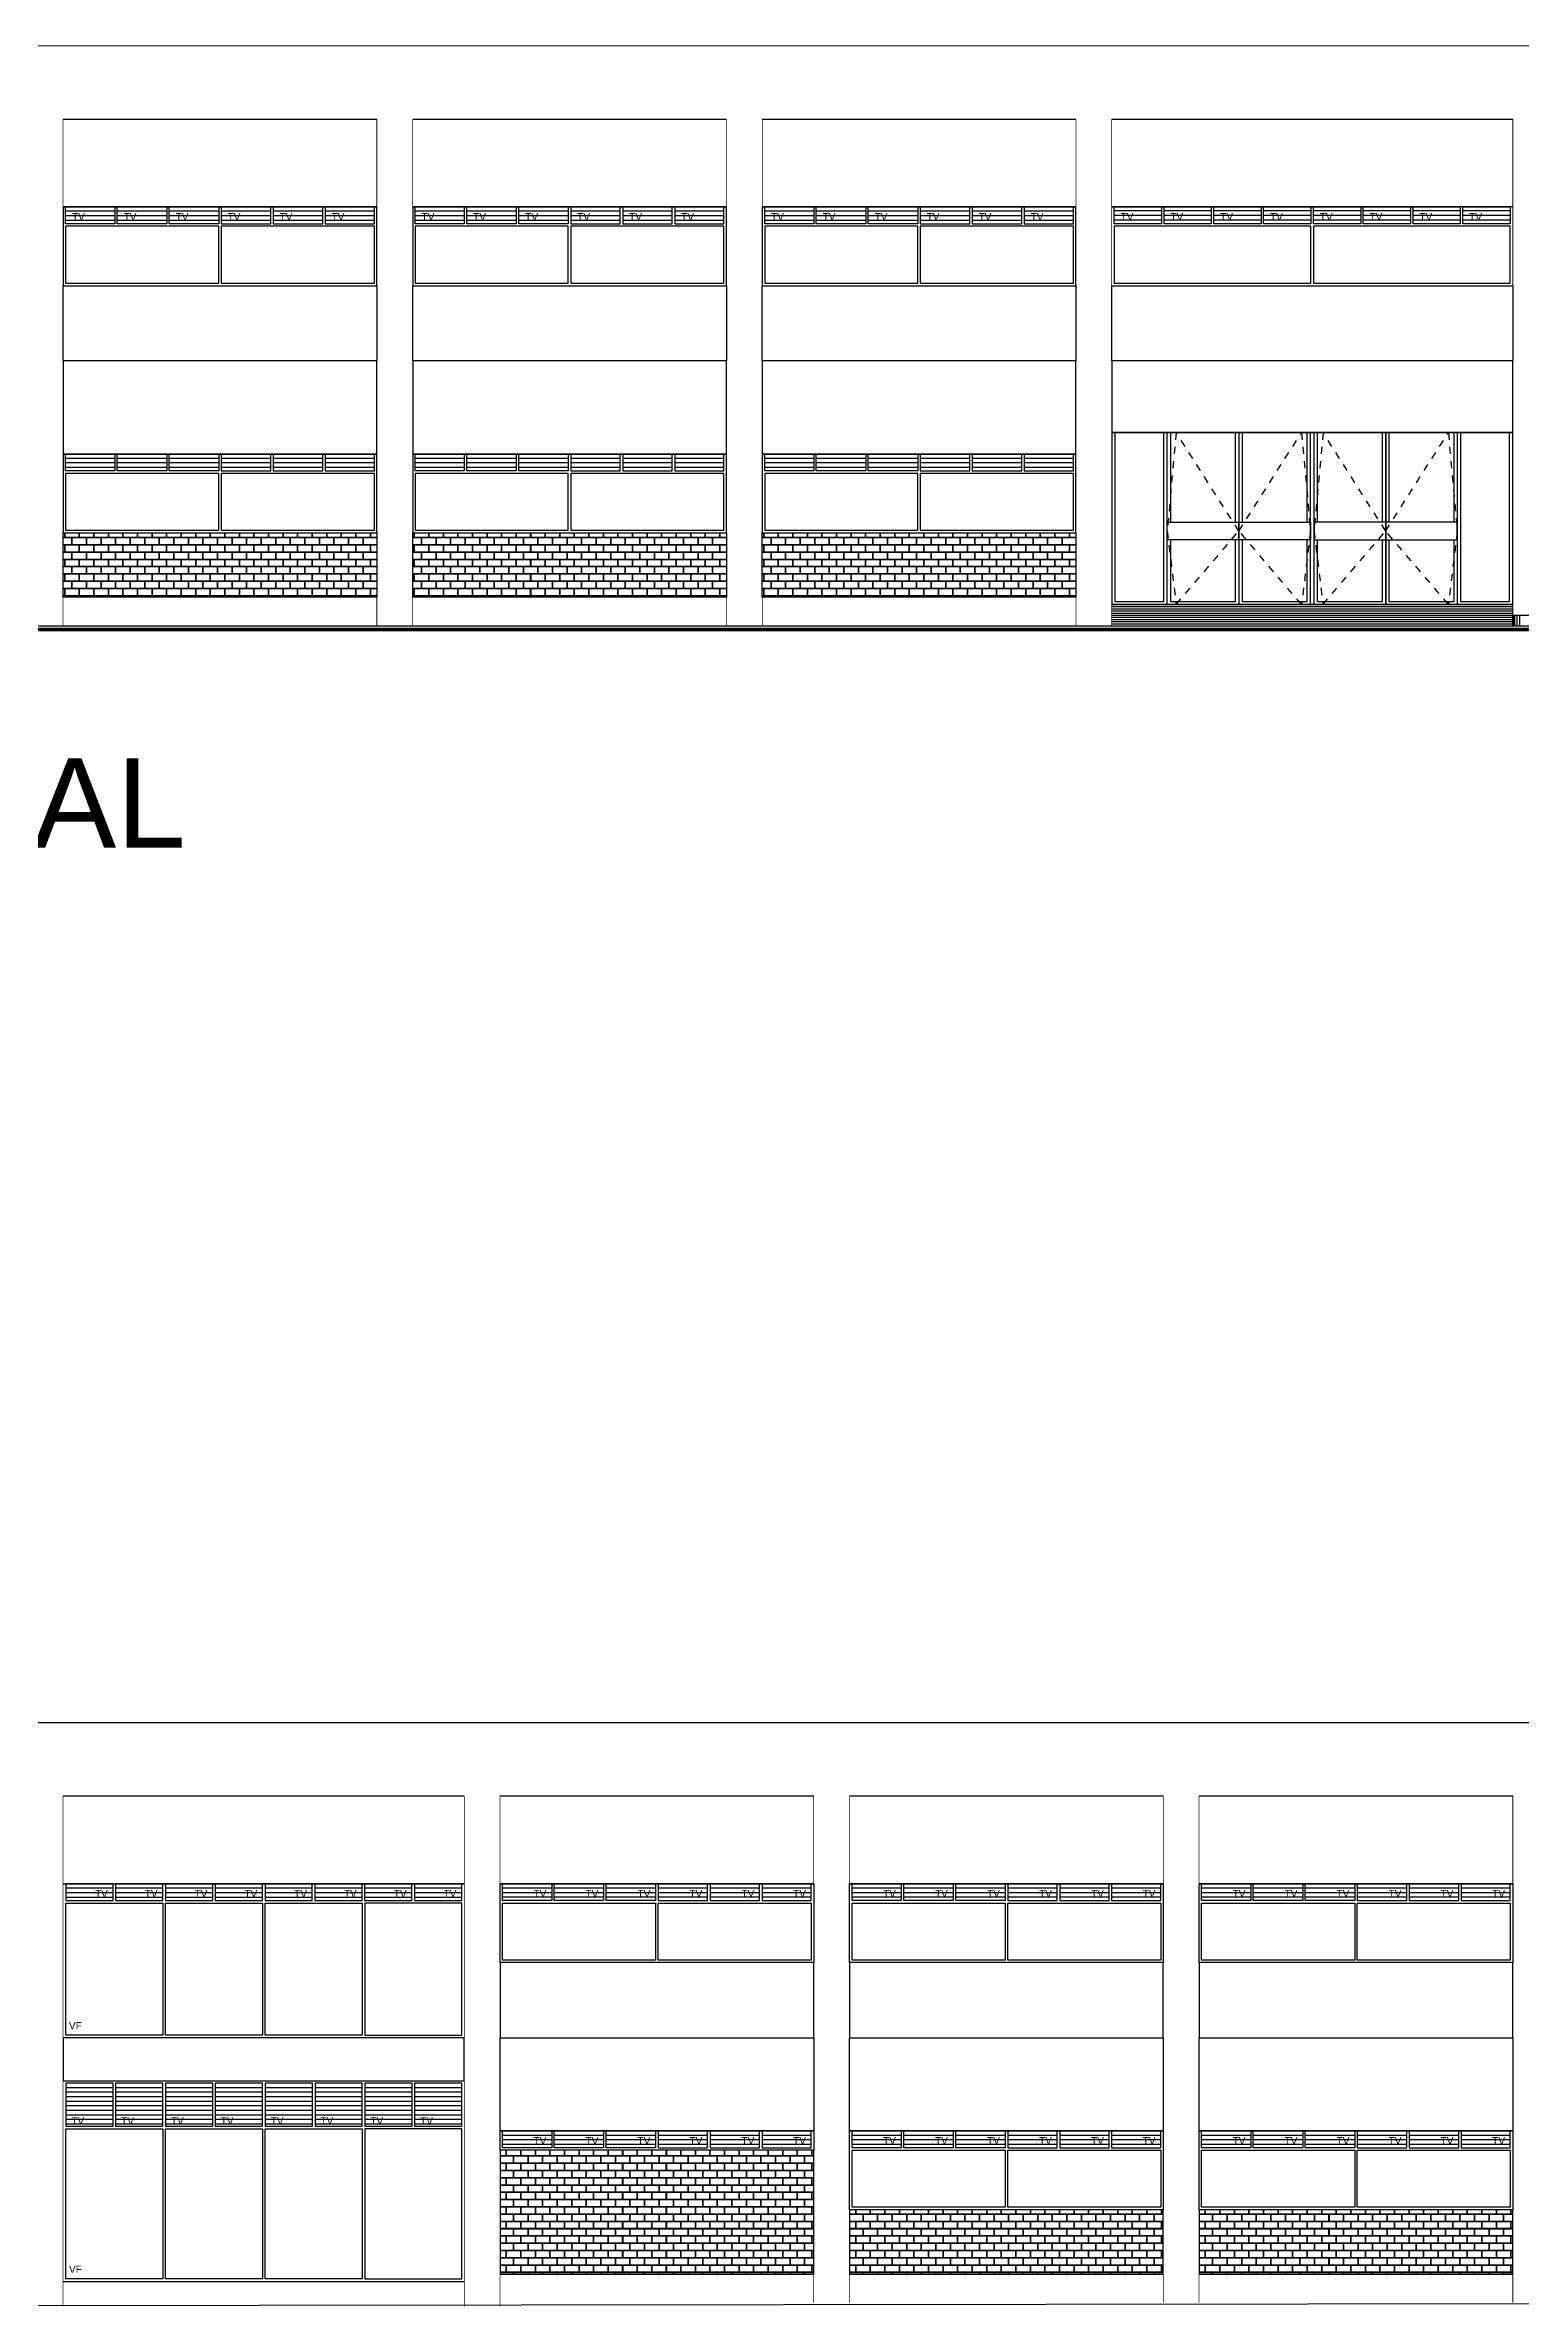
# Model space of a CAD drawing. Header units: millimetres. Extents: x 116 to 181, y 20 to 228.
# Drawn here: x 140.04 to 160.66, y 40.53 to 72.1 of the extents above; entities that cross this region are included whole.
import ezdxf

# ---------------------------------------------------------------- set-up
doc = ezdxf.new("R2010")
doc.units = ezdxf.units.MM
doc.header["$LTSCALE"] = 0.015
doc.header["$MEASUREMENT"] = 0
doc.linetypes.add('DASHED2', pattern=[9.525, 6.35, -3.175])
for name, color, linetype in [('CANCELERIA', 7, 'Continuous'), ('MURO_COMUN', 7, 'Continuous'), ('MURO_TABIQUE_EXT', 7, 'Continuous'), ('PISOS', 7, 'Continuous'), ('TEXTO', 7, 'Continuous')]:
    doc.layers.add(name, color=color, linetype=linetype)
doc.styles.get("Standard").update_dxf_attribs({"font": 'arial.ttf'})
doc.styles.add('style1', font='swiss.ttf')

msp = doc.modelspace()

# ---------------------------------------------------------------- hatches: boundary and pattern name
at = {"layer": 'CANCELERIA', "linetype": 'Continuous'}
h = msp.add_hatch(dxfattribs=at)
h.set_pattern_fill('ANSI31', color=5, scale=0.02, angle=135, style=0)
h.set_pattern_definition([(180, (14.64, 0), (-7e-18, -0.0635), [])])
h.paths.add_polyline_path([(141.0135, 69.8434), (140.3277, 69.8434), (140.3277, 69.6084), (141.0135, 69.6084)])
h.paths.add_polyline_path([(141.7393, 69.8434), (141.0485, 69.8434), (141.0485, 69.6084), (141.7393, 69.6084)])
h.paths.add_polyline_path([(142.4652, 69.8434), (141.7743, 69.8434), (141.7743, 69.6084), (142.4652, 69.6084)])
h.paths.add_polyline_path([(143.191, 69.8434), (142.5002, 69.8434), (142.5002, 69.6084), (143.191, 69.6084)])
h.paths.add_polyline_path([(143.9168, 69.8434), (143.226, 69.8434), (143.226, 69.6084), (143.9168, 69.6084)])
h.paths.add_polyline_path([(144.6377, 69.8434), (143.9518, 69.8434), (143.9518, 69.6084), (144.6377, 69.6084)])
h = msp.add_hatch(dxfattribs=at)
h.set_pattern_fill('ANSI31', color=5, scale=0.02, angle=135, style=0)
h.set_pattern_definition([(180, (19.52, 0), (-7e-18, -0.0635), [])])
h.paths.add_polyline_path([(145.8935, 69.8434), (145.2077, 69.8434), (145.2077, 69.6084), (145.8935, 69.6084)])
h.paths.add_polyline_path([(146.6193, 69.8434), (145.9285, 69.8434), (145.9285, 69.6084), (146.6193, 69.6084)])
h.paths.add_polyline_path([(147.3452, 69.8434), (146.6543, 69.8434), (146.6543, 69.6084), (147.3452, 69.6084)])
h.paths.add_polyline_path([(148.071, 69.8434), (147.3802, 69.8434), (147.3802, 69.6084), (148.071, 69.6084)])
h.paths.add_polyline_path([(148.7968, 69.8434), (148.106, 69.8434), (148.106, 69.6084), (148.7968, 69.6084)])
h.paths.add_polyline_path([(149.5177, 69.8434), (148.8318, 69.8434), (148.8318, 69.6084), (149.5177, 69.6084)])
h = msp.add_hatch(dxfattribs=at)
h.set_pattern_fill('ANSI31', color=5, scale=0.02, angle=135, style=0)
h.set_pattern_definition([(180, (24.4, 0), (-7e-18, -0.0635), [])])
h.paths.add_polyline_path([(150.7735, 69.8434), (150.0877, 69.8434), (150.0877, 69.6084), (150.7735, 69.6084)])
h.paths.add_polyline_path([(151.4993, 69.8434), (150.8085, 69.8434), (150.8085, 69.6084), (151.4993, 69.6084)])
h.paths.add_polyline_path([(152.2252, 69.8434), (151.5343, 69.8434), (151.5343, 69.6084), (152.2252, 69.6084)])
h.paths.add_polyline_path([(152.951, 69.8434), (152.2602, 69.8434), (152.2602, 69.6084), (152.951, 69.6084)])
h.paths.add_polyline_path([(153.6768, 69.8434), (152.986, 69.8434), (152.986, 69.6084), (153.6768, 69.6084)])
h.paths.add_polyline_path([(154.3977, 69.8434), (153.7118, 69.8434), (153.7118, 69.6084), (154.3977, 69.6084)])
h = msp.add_hatch(dxfattribs=at)
h.set_pattern_fill('ANSI31', color=5, scale=0.02, angle=135, style=0)
h.set_pattern_definition([(180, (14.64, -3.45), (-7e-18, -0.0635), [])])
h.paths.add_polyline_path([(141.0135, 66.3934), (140.3277, 66.3934), (140.3277, 66.1584), (141.0135, 66.1584)])
h.paths.add_polyline_path([(141.7393, 66.3934), (141.0485, 66.3934), (141.0485, 66.1584), (141.7393, 66.1584)])
h.paths.add_polyline_path([(142.4652, 66.3934), (141.7743, 66.3934), (141.7743, 66.1584), (142.4652, 66.1584)])
h.paths.add_polyline_path([(143.191, 66.3934), (142.5002, 66.3934), (142.5002, 66.1584), (143.191, 66.1584)])
h.paths.add_polyline_path([(143.9168, 66.3934), (143.226, 66.3934), (143.226, 66.1584), (143.9168, 66.1584)])
h.paths.add_polyline_path([(144.6377, 66.3934), (143.9518, 66.3934), (143.9518, 66.1584), (144.6377, 66.1584)])
h = msp.add_hatch(dxfattribs=at)
h.set_pattern_fill('ANSI31', color=5, scale=0.02, angle=135, style=0)
h.set_pattern_definition([(180, (19.52, -3.45), (-7e-18, -0.0635), [])])
h.paths.add_polyline_path([(145.8935, 66.3934), (145.2077, 66.3934), (145.2077, 66.1584), (145.8935, 66.1584)])
h.paths.add_polyline_path([(146.6193, 66.3934), (145.9285, 66.3934), (145.9285, 66.1584), (146.6193, 66.1584)])
h.paths.add_polyline_path([(147.3452, 66.3934), (146.6543, 66.3934), (146.6543, 66.1584), (147.3452, 66.1584)])
h.paths.add_polyline_path([(148.071, 66.3934), (147.3802, 66.3934), (147.3802, 66.1584), (148.071, 66.1584)])
h.paths.add_polyline_path([(148.7968, 66.3934), (148.106, 66.3934), (148.106, 66.1584), (148.7968, 66.1584)])
h.paths.add_polyline_path([(149.5177, 66.3934), (148.8318, 66.3934), (148.8318, 66.1584), (149.5177, 66.1584)])
h = msp.add_hatch(dxfattribs=at)
h.set_pattern_fill('ANSI31', color=5, scale=0.02, angle=135, style=0)
h.set_pattern_definition([(180, (24.4, -3.45), (-7e-18, -0.0635), [])])
h.paths.add_polyline_path([(150.7735, 66.3934), (150.0877, 66.3934), (150.0877, 66.1584), (150.7735, 66.1584)])
h.paths.add_polyline_path([(151.4993, 66.3934), (150.8085, 66.3934), (150.8085, 66.1584), (151.4993, 66.1584)])
h.paths.add_polyline_path([(152.2252, 66.3934), (151.5343, 66.3934), (151.5343, 66.1584), (152.2252, 66.1584)])
h.paths.add_polyline_path([(152.951, 66.3934), (152.2602, 66.3934), (152.2602, 66.1584), (152.951, 66.1584)])
h.paths.add_polyline_path([(153.6768, 66.3934), (152.986, 66.3934), (152.986, 66.1584), (153.6768, 66.1584)])
h.paths.add_polyline_path([(154.3977, 66.3934), (153.7118, 66.3934), (153.7118, 66.1584), (154.3977, 66.1584)])
h = msp.add_hatch(dxfattribs=at)
h.set_pattern_fill('ANSI31', color=5, scale=0.02, angle=135, style=0)
h.set_pattern_definition([(7e-15, (276.425336, -23.412654), (7e-18, -0.0635), [])])
h.paths.add_polyline_path([(150.7377, 46.1957), (150.7377, 46.4307), (150.0518, 46.4307), (150.0518, 46.1957)])
h.paths.add_polyline_path([(150.0168, 46.1957), (150.0168, 46.4307), (149.326, 46.4307), (149.326, 46.1957)])
h.paths.add_polyline_path([(149.291, 46.1957), (149.291, 46.4307), (148.6002, 46.4307), (148.6002, 46.1957)])
h.paths.add_polyline_path([(148.5652, 46.1957), (148.5652, 46.4307), (147.8743, 46.4307), (147.8743, 46.1957)])
h.paths.add_polyline_path([(147.8393, 46.1957), (147.8393, 46.4307), (147.1485, 46.4307), (147.1485, 46.1957)])
h.paths.add_polyline_path([(146.4277, 46.4307), (146.4277, 46.1957), (147.1135, 46.1957), (147.1135, 46.4307)])
h = msp.add_hatch(dxfattribs=at)
h.set_pattern_fill('ANSI31', color=5, scale=0.02, angle=135, style=0)
h.set_pattern_definition([(7e-15, (281.305336, -23.412654), (7e-18, -0.0635), [])])
h.paths.add_polyline_path([(155.6177, 46.1957), (155.6177, 46.4307), (154.9318, 46.4307), (154.9318, 46.1957)])
h.paths.add_polyline_path([(154.8968, 46.1957), (154.8968, 46.4307), (154.206, 46.4307), (154.206, 46.1957)])
h.paths.add_polyline_path([(154.171, 46.1957), (154.171, 46.4307), (153.4802, 46.4307), (153.4802, 46.1957)])
h.paths.add_polyline_path([(153.4452, 46.1957), (153.4452, 46.4307), (152.7543, 46.4307), (152.7543, 46.1957)])
h.paths.add_polyline_path([(152.7193, 46.1957), (152.7193, 46.4307), (152.0285, 46.4307), (152.0285, 46.1957)])
h.paths.add_polyline_path([(151.3077, 46.4307), (151.3077, 46.1957), (151.9935, 46.1957), (151.9935, 46.4307)])
h = msp.add_hatch(dxfattribs=at)
h.set_pattern_fill('ANSI31', color=5, scale=0.02, angle=135, style=0)
h.set_pattern_definition([(7e-15, (286.185336, -23.412654), (7e-18, -0.0635), [])])
h.paths.add_polyline_path([(160.4977, 46.1957), (160.4977, 46.4307), (159.8118, 46.4307), (159.8118, 46.1957)])
h.paths.add_polyline_path([(159.7768, 46.1957), (159.7768, 46.4307), (159.086, 46.4307), (159.086, 46.1957)])
h.paths.add_polyline_path([(159.051, 46.1957), (159.051, 46.4307), (158.3602, 46.4307), (158.3602, 46.1957)])
h.paths.add_polyline_path([(158.3252, 46.1957), (158.3252, 46.4307), (157.6343, 46.4307), (157.6343, 46.1957)])
h.paths.add_polyline_path([(157.5993, 46.1957), (157.5993, 46.4307), (156.9085, 46.4307), (156.9085, 46.1957)])
h.paths.add_polyline_path([(156.1877, 46.4307), (156.1877, 46.1957), (156.8735, 46.1957), (156.8735, 46.4307)])
h = msp.add_hatch(dxfattribs=at)
h.set_pattern_fill('ANSI31', color=5, scale=0.02, angle=135, style=0)
h.set_pattern_definition([(7e-15, (276.425336, -26.862654), (7e-18, -0.0635), [])])
h.paths.add_polyline_path([(150.7377, 42.7457), (150.7377, 42.9807), (150.0518, 42.9807), (150.0518, 42.7457)])
h.paths.add_polyline_path([(150.0168, 42.7457), (150.0168, 42.9807), (149.326, 42.9807), (149.326, 42.7457)])
h.paths.add_polyline_path([(149.291, 42.7457), (149.291, 42.9807), (148.6002, 42.9807), (148.6002, 42.7457)])
h.paths.add_polyline_path([(148.5652, 42.7457), (148.5652, 42.9807), (147.8743, 42.9807), (147.8743, 42.7457)])
h.paths.add_polyline_path([(147.8393, 42.7457), (147.8393, 42.9807), (147.1485, 42.9807), (147.1485, 42.7457)])
h.paths.add_polyline_path([(146.4277, 42.9807), (146.4277, 42.7457), (147.1135, 42.7457), (147.1135, 42.9807)])
h = msp.add_hatch(dxfattribs=at)
h.set_pattern_fill('ANSI31', color=5, scale=0.02, angle=135, style=0)
h.set_pattern_definition([(7e-15, (281.305336, -26.862654), (7e-18, -0.0635), [])])
h.paths.add_polyline_path([(155.6177, 42.7457), (155.6177, 42.9807), (154.9318, 42.9807), (154.9318, 42.7457)])
h.paths.add_polyline_path([(154.8968, 42.7457), (154.8968, 42.9807), (154.206, 42.9807), (154.206, 42.7457)])
h.paths.add_polyline_path([(154.171, 42.7457), (154.171, 42.9807), (153.4802, 42.9807), (153.4802, 42.7457)])
h.paths.add_polyline_path([(153.4452, 42.7457), (153.4452, 42.9807), (152.7543, 42.9807), (152.7543, 42.7457)])
h.paths.add_polyline_path([(152.7193, 42.7457), (152.7193, 42.9807), (152.0285, 42.9807), (152.0285, 42.7457)])
h.paths.add_polyline_path([(151.3077, 42.9807), (151.3077, 42.7457), (151.9935, 42.7457), (151.9935, 42.9807)])
h = msp.add_hatch(dxfattribs=at)
h.set_pattern_fill('ANSI31', color=5, scale=0.02, angle=135, style=0)
h.set_pattern_definition([(7e-15, (286.185336, -26.862654), (7e-18, -0.0635), [])])
h.paths.add_polyline_path([(160.4977, 42.7457), (160.4977, 42.9807), (159.8118, 42.9807), (159.8118, 42.7457)])
h.paths.add_polyline_path([(159.7768, 42.7457), (159.7768, 42.9807), (159.086, 42.9807), (159.086, 42.7457)])
h.paths.add_polyline_path([(159.051, 42.7457), (159.051, 42.9807), (158.3602, 42.9807), (158.3602, 42.7457)])
h.paths.add_polyline_path([(158.3252, 42.7457), (158.3252, 42.9807), (157.6343, 42.9807), (157.6343, 42.7457)])
h.paths.add_polyline_path([(157.5993, 42.7457), (157.5993, 42.9807), (156.9085, 42.9807), (156.9085, 42.7457)])
h.paths.add_polyline_path([(156.1877, 42.9807), (156.1877, 42.7457), (156.8735, 42.7457), (156.8735, 42.9807)])
at = {"layer": 'MURO_TABIQUE_EXT', "linetype": 'Continuous'}
h = msp.add_hatch(dxfattribs=at)
h.set_pattern_fill('AR-B816C', color=30, scale=0.0005, style=0)
h.set_pattern_definition([(0, (14.64, 0), (0.1016, 0.1016), [0.1984375, -0.0047625]), (0, (14.5384, 0.00476), (0.1016, 0.1016), [0.1984375, -0.0047625]), (90, (14.64, 0), (-0.1016, 0.1016), [-0.1063625, 0.0968375]), (90, (14.63524, 0), (-0.1016, 0.1016), [-0.1063625, 0.0968375])])
h.paths.add_polyline_path([(140.2927, 65.2934), (140.2927, 64.3934), (144.6727, 64.3934), (144.6727, 65.2934)])
h = msp.add_hatch(dxfattribs=at)
h.set_pattern_fill('AR-B816C', color=30, scale=0.0005, style=0)
h.set_pattern_definition([(0, (19.52, 0), (0.1016, 0.1016), [0.1984375, -0.0047625]), (0, (19.4184, 0.00476), (0.1016, 0.1016), [0.1984375, -0.0047625]), (90, (19.52, 0), (-0.1016, 0.1016), [-0.1063625, 0.0968375]), (90, (19.51524, 0), (-0.1016, 0.1016), [-0.1063625, 0.0968375])])
h.paths.add_polyline_path([(145.1727, 65.2934), (145.1727, 64.3934), (149.5527, 64.3934), (149.5527, 65.2934)])
h = msp.add_hatch(dxfattribs=at)
h.set_pattern_fill('AR-B816C', color=30, scale=0.0005, style=0)
h.set_pattern_definition([(0, (24.4, 0), (0.1016, 0.1016), [0.1984375, -0.0047625]), (0, (24.2984, 0.00476), (0.1016, 0.1016), [0.1984375, -0.0047625]), (90, (24.4, 0), (-0.1016, 0.1016), [-0.1063625, 0.0968375]), (90, (24.39524, 0), (-0.1016, 0.1016), [-0.1063625, 0.0968375])])
h.paths.add_polyline_path([(150.0527, 65.2934), (150.0527, 64.3934), (154.4327, 64.3934), (154.4327, 65.2934)])
h = msp.add_hatch(dxfattribs=at)
h.set_pattern_fill('AR-B816C', color=30, scale=0.0005, style=0)
h.set_pattern_definition([(180, (276.42534, -23.41265), (-0.1016, 0.1016), [0.1984375, -0.0047625]), (180, (276.52694, -23.40789), (-0.1016, 0.1016), [0.1984375, -0.0047625]), (90, (276.42534, -23.41265), (0.1016, 0.1016), [-0.1063625, 0.0968375]), (90, (276.4301, -23.41265), (0.1016, 0.1016), [-0.1063625, 0.0968375])])
h.paths.add_polyline_path([(150.7727, 40.9807), (150.7727, 42.7107), (146.3927, 42.7107), (146.3927, 40.9807)])
h = msp.add_hatch(dxfattribs=at)
h.set_pattern_fill('AR-B816C', color=30, scale=0.0005, style=0)
h.set_pattern_definition([(180, (281.30534, -23.41265), (-0.1016, 0.1016), [0.1984375, -0.0047625]), (180, (281.40694, -23.40789), (-0.1016, 0.1016), [0.1984375, -0.0047625]), (90, (281.30534, -23.41265), (0.1016, 0.1016), [-0.1063625, 0.0968375]), (90, (281.3101, -23.41265), (0.1016, 0.1016), [-0.1063625, 0.0968375])])
h.paths.add_polyline_path([(151.2727, 41.8807), (151.2727, 40.9807), (155.6527, 40.9807), (155.6527, 41.8807)])
h = msp.add_hatch(dxfattribs=at)
h.set_pattern_fill('AR-B816C', color=30, scale=0.0005, style=0)
h.set_pattern_definition([(180, (286.18534, -23.41265), (-0.1016, 0.1016), [0.1984375, -0.0047625]), (180, (286.28694, -23.40789), (-0.1016, 0.1016), [0.1984375, -0.0047625]), (90, (286.18534, -23.41265), (0.1016, 0.1016), [-0.1063625, 0.0968375]), (90, (286.1901, -23.41265), (0.1016, 0.1016), [-0.1063625, 0.0968375])])
h.paths.add_polyline_path([(156.1527, 41.8807), (156.1527, 40.9807), (160.5327, 40.9807), (160.5327, 41.8807)])

# ---------------------------------------------------------------- linework, layer by layer
at = {"color": 0, "linetype": 'Continuous'}
for p, q in [((140.2927, 71.0684), (144.6727, 71.0684)), ((145.1727, 71.0684), (149.5527, 71.0684)), ((150.0527, 71.0684), (154.4327, 71.0684)), ((154.9327, 71.0684), (160.5327, 71.0684)), ((140.2927, 69.8434), (144.6727, 69.8434)), ((145.1727, 69.8434), (149.5527, 69.8434)), ((150.0527, 69.8434), (154.4327, 69.8434)), ((160.5327, 69.8434), (154.9327, 69.8434)), ((154.9327, 69.8434), (159.3127, 69.8434)), ((160.5327, 64.1434), (179.3227, 64.1434)), ((122.8202, 63.9934), (181.2488, 63.9934)), ((145.8927, 47.6557), (140.2927, 47.6557)), ((150.7727, 47.6557), (146.3927, 47.6557)), ((155.6527, 47.6557), (151.2727, 47.6557)), ((160.5327, 47.6557), (156.1527, 47.6557)), ((140.2927, 46.4307), (145.8927, 46.4307)), ((145.8927, 46.4307), (141.5127, 46.4307)), ((150.7727, 46.4307), (146.3927, 46.4307)), ((155.6527, 46.4307), (151.2727, 46.4307)), ((160.5327, 46.4307), (156.1527, 46.4307))]:
    msp.add_line(p, q, dxfattribs=at)
at = {"color": 3, "linetype": 'Continuous'}
for p, q in [((160.5327, 63.9934), (160.5327, 64.1434)), ((160.5427, 63.9934), (160.5427, 64.1434)), ((160.5627, 63.9934), (160.5627, 64.1434)), ((160.5927, 63.9934), (160.5927, 64.1434)), ((160.6327, 63.9934), (160.6327, 64.1434))]:
    msp.add_line(p, q, dxfattribs=at)
at = {"color": 0, "linetype": 'Continuous'}
for points, const_width in [([(125.1527, 63.9934), (125.1527, 72.0934), (175.6727, 72.0934), (175.6727, 64.1434)], 0.015), ([(140.2927, 69.8434), (144.6727, 69.8434)], 0.01), ([(145.1727, 69.8434), (149.5527, 69.8434)], 0.01), ([(150.0527, 69.8434), (154.4327, 69.8434)], 0.01), ([(154.9327, 69.8434), (160.5327, 69.8434)], 0.01), ([(140.2927, 66.3934), (144.6727, 66.3934)], 0.01), ([(145.1727, 66.3934), (149.5527, 66.3934)], 0.01), ([(150.0527, 66.3934), (154.4327, 66.3934)], 0.01), ([(122.8202, 63.9434), (181.2488, 63.9434)], 0.05), ([(175.6727, 40.5807), (175.6727, 48.6807), (125.1527, 48.6807), (125.1527, 40.5807)], 0.015), ([(145.8927, 46.4307), (140.2927, 46.4307)], 0.01), ([(150.7727, 46.4307), (146.3927, 46.4307)], 0.01), ([(155.6527, 46.4307), (151.2727, 46.4307)], 0.01), ([(160.5327, 46.4307), (156.1527, 46.4307)], 0.01), ([(150.7727, 42.9807), (146.3927, 42.9807)], 0.01), ([(155.6527, 42.9807), (151.2727, 42.9807)], 0.01), ([(160.5327, 42.9807), (156.1527, 42.9807)], 0.01)]:
    msp.add_lwpolyline(points, dxfattribs=dict(at, const_width=const_width))
for points in [[(140.2927, 68.7434), (144.6727, 68.7434), (144.6727, 67.6934), (140.2927, 67.6934)], [(145.1727, 68.7434), (149.5527, 68.7434), (149.5527, 67.6934), (145.1727, 67.6934)], [(150.0527, 68.7434), (154.4327, 68.7434), (154.4327, 67.6934), (150.0527, 67.6934)], [(154.9327, 68.7434), (160.5327, 68.7434), (160.5327, 67.6934), (154.9327, 67.6934)], [(140.2927, 66.3934), (144.6727, 66.3934), (144.6727, 67.6934), (140.2927, 67.6934)], [(145.1727, 66.3934), (149.5527, 66.3934), (149.5527, 67.6934), (145.1727, 67.6934)], [(150.0527, 66.3934), (154.4327, 66.3934), (154.4327, 67.6934), (150.0527, 67.6934)], [(154.9327, 66.6934), (160.5327, 66.6934), (160.5327, 67.6934), (154.9327, 67.6934)], [(140.2927, 65.2934), (144.6727, 65.2934), (144.6727, 64.3934), (140.2927, 64.3934)], [(145.1727, 65.2934), (149.5527, 65.2934), (149.5527, 64.3934), (145.1727, 64.3934)], [(150.0527, 65.2934), (154.4327, 65.2934), (154.4327, 64.3934), (150.0527, 64.3934)], [(150.7727, 45.3307), (146.3927, 45.3307), (146.3927, 44.2807), (150.7727, 44.2807)], [(155.6527, 45.3307), (151.2727, 45.3307), (151.2727, 44.2807), (155.6527, 44.2807)], [(160.5327, 45.3307), (156.1527, 45.3307), (156.1527, 44.2807), (160.5327, 44.2807)], [(140.2927, 43.6807), (145.8927, 43.6807), (145.8927, 44.2807), (140.2927, 44.2807)], [(150.7727, 42.9807), (146.3927, 42.9807), (146.3927, 44.2807), (150.7727, 44.2807)], [(155.6527, 42.9807), (151.2727, 42.9807), (151.2727, 44.2807), (155.6527, 44.2807)], [(160.5327, 42.9807), (156.1527, 42.9807), (156.1527, 44.2807), (160.5327, 44.2807)], [(150.7727, 42.7107), (146.3927, 42.7107), (146.3927, 40.9807), (150.7727, 40.9807)], [(155.6527, 41.8807), (151.2727, 41.8807), (151.2727, 40.9807), (155.6527, 40.9807)], [(160.5327, 41.8807), (156.1527, 41.8807), (156.1527, 40.9807), (160.5327, 40.9807)]]:
    msp.add_lwpolyline(points, close=True, dxfattribs=at)
at = {"layer": 'CANCELERIA', "color": 0, "linetype": 'Continuous'}
for p, q in [((140.2927, 69.8434), (144.6727, 69.8434)), ((145.1727, 69.8434), (149.5527, 69.8434)), ((150.0527, 69.8434), (154.4327, 69.8434)), ((154.9327, 69.8434), (159.3127, 69.8434)), ((154.9327, 66.6934), (160.5327, 66.6934)), ((140.2927, 66.3934), (144.6727, 66.3934)), ((145.1727, 66.3934), (149.5527, 66.3934)), ((150.0527, 66.3934), (154.4327, 66.3934)), ((160.5327, 64.2934), (154.9327, 64.2934)), ((145.8927, 46.4307), (141.5127, 46.4307)), ((150.7727, 46.4307), (146.3927, 46.4307)), ((155.6527, 46.4307), (151.2727, 46.4307)), ((160.5327, 46.4307), (156.1527, 46.4307)), ((150.7727, 42.9807), (146.3927, 42.9807)), ((155.6527, 42.9807), (151.2727, 42.9807)), ((160.5327, 42.9807), (156.1527, 42.9807)), ((140.2927, 40.8807), (145.8927, 40.8807))]:
    msp.add_line(p, q, dxfattribs=at)
at = {"layer": 'CANCELERIA', "color": 5, "linetype": 'Continuous'}
for p, q in [((155.628, 69.7865), (154.9677, 69.7865)), ((156.3233, 69.7865), (155.663, 69.7865)), ((157.0186, 69.7865), (156.3583, 69.7865)), ((157.7139, 69.7865), (157.0536, 69.7865)), ((158.4092, 69.7865), (157.7489, 69.7865)), ((159.1045, 69.7865), (158.4442, 69.7865)), ((159.7999, 69.7865), (159.1395, 69.7865)), ((160.4952, 69.7865), (159.8349, 69.7865)), ((155.628, 69.723), (154.9677, 69.723)), ((155.628, 69.6595), (154.9677, 69.6595)), ((156.3233, 69.723), (155.663, 69.723)), ((156.3233, 69.6595), (155.663, 69.6595)), ((157.0186, 69.723), (156.3583, 69.723)), ((157.0186, 69.6595), (156.3583, 69.6595)), ((157.7139, 69.723), (157.0536, 69.723)), ((157.7139, 69.6595), (157.0536, 69.6595)), ((158.4092, 69.723), (157.7489, 69.723)), ((158.4092, 69.6595), (157.7489, 69.6595)), ((159.1045, 69.723), (158.4442, 69.723)), ((159.1045, 69.6595), (158.4442, 69.6595)), ((159.7999, 69.723), (159.1395, 69.723)), ((159.7999, 69.6595), (159.1395, 69.6595)), ((160.4952, 69.723), (159.8349, 69.723)), ((160.4952, 69.6595), (159.8349, 69.6595)), ((140.3302, 46.3738), (140.9905, 46.3738)), ((140.3302, 46.3103), (140.9905, 46.3103)), ((140.3302, 46.2468), (140.9905, 46.2468)), ((141.0255, 46.3738), (141.6858, 46.3738)), ((141.0255, 46.3103), (141.6858, 46.3103)), ((141.0255, 46.2468), (141.6858, 46.2468)), ((141.7208, 46.3738), (142.3811, 46.3738)), ((141.7208, 46.3103), (142.3811, 46.3103)), ((141.7208, 46.2468), (142.3811, 46.2468)), ((142.4161, 46.3738), (143.0764, 46.3738)), ((142.4161, 46.3103), (143.0764, 46.3103)), ((142.4161, 46.2468), (143.0764, 46.2468)), ((143.1114, 46.3738), (143.7717, 46.3738)), ((143.1114, 46.3103), (143.7717, 46.3103)), ((143.1114, 46.2468), (143.7717, 46.2468)), ((143.8067, 46.3738), (144.467, 46.3738)), ((143.8067, 46.3103), (144.467, 46.3103)), ((143.8067, 46.2468), (144.467, 46.2468)), ((144.502, 46.3738), (145.1624, 46.3738)), ((144.502, 46.3103), (145.1624, 46.3103)), ((144.502, 46.2468), (145.1624, 46.2468)), ((145.1974, 46.3738), (145.8577, 46.3738)), ((145.1974, 46.3103), (145.8577, 46.3103)), ((145.1974, 46.2468), (145.8577, 46.2468)), ((140.3302, 43.5888), (140.9905, 43.5888)), ((141.0255, 43.5888), (141.6858, 43.5888)), ((141.7208, 43.5888), (142.3811, 43.5888)), ((142.4161, 43.5888), (143.0764, 43.5888)), ((143.1139, 43.5888), (143.7742, 43.5888)), ((143.8092, 43.5888), (144.4695, 43.5888)), ((144.5045, 43.5888), (145.1649, 43.5888)), ((145.1999, 43.5888), (145.8602, 43.5888)), ((140.3302, 43.5253), (140.9905, 43.5253)), ((140.3302, 43.4618), (140.9905, 43.4618)), ((140.3302, 43.3983), (140.9905, 43.3983)), ((140.3302, 43.3348), (140.9905, 43.3348)), ((140.3302, 43.2713), (140.9905, 43.2713)), ((141.0255, 43.5253), (141.6858, 43.5253)), ((141.0255, 43.4618), (141.6858, 43.4618)), ((141.0255, 43.3983), (141.6858, 43.3983)), ((141.0255, 43.3348), (141.6858, 43.3348)), ((141.0255, 43.2713), (141.6858, 43.2713)), ((141.7208, 43.5253), (142.3811, 43.5253)), ((141.7208, 43.4618), (142.3811, 43.4618)), ((141.7208, 43.3983), (142.3811, 43.3983)), ((141.7208, 43.3348), (142.3811, 43.3348)), ((141.7208, 43.2713), (142.3811, 43.2713)), ((142.4161, 43.5253), (143.0764, 43.5253)), ((142.4161, 43.4618), (143.0764, 43.4618)), ((142.4161, 43.3983), (143.0764, 43.3983)), ((142.4161, 43.3348), (143.0764, 43.3348)), ((142.4161, 43.2713), (143.0764, 43.2713)), ((143.1139, 43.5253), (143.7742, 43.5253)), ((143.1139, 43.4618), (143.7742, 43.4618)), ((143.1139, 43.3983), (143.7742, 43.3983)), ((143.1139, 43.3348), (143.7742, 43.3348)), ((143.1139, 43.2713), (143.7742, 43.2713)), ((143.8092, 43.5253), (144.4695, 43.5253)), ((143.8092, 43.4618), (144.4695, 43.4618)), ((143.8092, 43.3983), (144.4695, 43.3983)), ((143.8092, 43.3348), (144.4695, 43.3348)), ((143.8092, 43.2713), (144.4695, 43.2713)), ((144.5045, 43.5253), (145.1649, 43.5253)), ((144.5045, 43.4618), (145.1649, 43.4618)), ((144.5045, 43.3983), (145.1649, 43.3983)), ((144.5045, 43.3348), (145.1649, 43.3348)), ((144.5045, 43.2713), (145.1649, 43.2713)), ((145.1999, 43.5253), (145.8602, 43.5253)), ((145.1999, 43.4618), (145.8602, 43.4618)), ((145.1999, 43.3983), (145.8602, 43.3983)), ((145.1999, 43.3348), (145.8602, 43.3348)), ((145.1999, 43.2713), (145.8602, 43.2713)), ((140.3302, 43.2078), (140.9905, 43.2078)), ((140.3302, 43.1443), (140.9905, 43.1443)), ((140.3302, 43.0808), (140.9905, 43.0808)), ((141.0255, 43.2078), (141.6858, 43.2078)), ((141.0255, 43.1443), (141.6858, 43.1443)), ((141.0255, 43.0808), (141.6858, 43.0808)), ((141.7208, 43.2078), (142.3811, 43.2078)), ((141.7208, 43.1443), (142.3811, 43.1443)), ((141.7208, 43.0808), (142.3811, 43.0808)), ((142.4161, 43.2078), (143.0764, 43.2078)), ((142.4161, 43.1443), (143.0764, 43.1443)), ((142.4161, 43.0808), (143.0764, 43.0808)), ((143.1139, 43.2078), (143.7742, 43.2078)), ((143.1139, 43.1443), (143.7742, 43.1443)), ((143.1139, 43.0808), (143.7742, 43.0808)), ((143.8092, 43.2078), (144.4695, 43.2078)), ((143.8092, 43.1443), (144.4695, 43.1443)), ((143.8092, 43.0808), (144.4695, 43.0808)), ((144.5045, 43.2078), (145.1649, 43.2078)), ((144.5045, 43.1443), (145.1649, 43.1443)), ((144.5045, 43.0808), (145.1649, 43.0808)), ((145.1999, 43.2078), (145.8602, 43.2078)), ((145.1999, 43.1443), (145.8602, 43.1443)), ((145.1999, 43.0808), (145.8602, 43.0808))]:
    msp.add_line(p, q, dxfattribs=at)
at = {"layer": 'CANCELERIA', "linetype": 'DASHED2'}
for p, q in [((155.8327, 66.6934), (155.7077, 65.3184)), ((156.7077, 65.3184), (155.8327, 66.6934)), ((156.7077, 65.3184), (157.5827, 66.6934)), ((157.5827, 66.6934), (157.7077, 65.3184)), ((157.8827, 66.6934), (157.7577, 65.3184)), ((158.7577, 65.3184), (157.8827, 66.6934)), ((158.7577, 65.3184), (159.6327, 66.6934)), ((159.6327, 66.6934), (159.7577, 65.3184)), ((155.7077, 65.3184), (155.8327, 64.2934)), ((155.8327, 64.2934), (156.7077, 65.3184)), ((157.5827, 64.2934), (156.7077, 65.3184)), ((157.7077, 65.3184), (157.5827, 64.2934)), ((157.7577, 65.3184), (157.8827, 64.2934)), ((157.8827, 64.2934), (158.7577, 65.3184)), ((159.6327, 64.2934), (158.7577, 65.3184)), ((159.7577, 65.3184), (159.6327, 64.2934))]:
    msp.add_line(p, q, dxfattribs=at)
at = {"layer": 'CANCELERIA', "color": 6, "linetype": 'Continuous'}
for points in [[(144.6727, 69.8434), (140.2927, 69.8434), (140.2927, 68.7434), (144.6727, 68.7434)], [(141.0135, 69.6084), (140.3277, 69.6084), (140.3277, 69.8434), (141.0135, 69.8434)], [(141.7393, 69.6084), (141.0485, 69.6084), (141.0485, 69.8434), (141.7393, 69.8434)], [(142.4652, 69.6084), (141.7743, 69.6084), (141.7743, 69.8434), (142.4652, 69.8434)], [(142.5002, 69.6084), (143.191, 69.6084), (143.191, 69.8434), (142.5002, 69.8434)], [(143.226, 69.6084), (143.9168, 69.6084), (143.9168, 69.8434), (143.226, 69.8434)], [(143.9518, 69.6084), (144.6377, 69.6084), (144.6377, 69.8434), (143.9518, 69.8434)], [(149.5527, 69.8434), (145.1727, 69.8434), (145.1727, 68.7434), (149.5527, 68.7434)], [(145.8935, 69.6084), (145.2077, 69.6084), (145.2077, 69.8434), (145.8935, 69.8434)], [(146.6193, 69.6084), (145.9285, 69.6084), (145.9285, 69.8434), (146.6193, 69.8434)], [(147.3452, 69.6084), (146.6543, 69.6084), (146.6543, 69.8434), (147.3452, 69.8434)], [(147.3802, 69.6084), (148.071, 69.6084), (148.071, 69.8434), (147.3802, 69.8434)], [(148.106, 69.6084), (148.7968, 69.6084), (148.7968, 69.8434), (148.106, 69.8434)], [(148.8318, 69.6084), (149.5177, 69.6084), (149.5177, 69.8434), (148.8318, 69.8434)], [(154.4327, 69.8434), (150.0527, 69.8434), (150.0527, 68.7434), (154.4327, 68.7434)], [(150.7735, 69.6084), (150.0877, 69.6084), (150.0877, 69.8434), (150.7735, 69.8434)], [(151.4993, 69.6084), (150.8085, 69.6084), (150.8085, 69.8434), (151.4993, 69.8434)], [(152.2252, 69.6084), (151.5343, 69.6084), (151.5343, 69.8434), (152.2252, 69.8434)], [(152.2602, 69.6084), (152.951, 69.6084), (152.951, 69.8434), (152.2602, 69.8434)], [(152.986, 69.6084), (153.6768, 69.6084), (153.6768, 69.8434), (152.986, 69.8434)], [(153.7118, 69.6084), (154.3977, 69.6084), (154.3977, 69.8434), (153.7118, 69.8434)], [(155.628, 69.6084), (154.9677, 69.6084), (154.9677, 69.8434), (155.628, 69.8434)], [(156.3233, 69.6084), (155.663, 69.6084), (155.663, 69.8434), (156.3233, 69.8434)], [(157.0186, 69.6084), (156.3583, 69.6084), (156.3583, 69.8434), (157.0186, 69.8434)], [(157.7139, 69.6084), (157.0536, 69.6084), (157.0536, 69.8434), (157.7139, 69.8434)], [(158.4092, 69.6084), (157.7489, 69.6084), (157.7489, 69.8434), (158.4092, 69.8434)], [(159.1045, 69.6084), (158.4442, 69.6084), (158.4442, 69.8434), (159.1045, 69.8434)], [(159.7999, 69.6084), (159.1395, 69.6084), (159.1395, 69.8434), (159.7999, 69.8434)], [(160.4952, 69.6084), (159.8349, 69.6084), (159.8349, 69.8434), (160.4952, 69.8434)], [(142.4652, 69.5734), (140.3277, 69.5734), (140.3277, 68.7784), (142.4652, 68.7784)], [(142.5002, 68.7784), (144.6377, 68.7784), (144.6377, 69.5734), (142.5002, 69.5734)], [(147.3452, 69.5734), (145.2077, 69.5734), (145.2077, 68.7784), (147.3452, 68.7784)], [(147.3802, 68.7784), (149.5177, 68.7784), (149.5177, 69.5734), (147.3802, 69.5734)], [(152.2252, 69.5734), (150.0877, 69.5734), (150.0877, 68.7784), (152.2252, 68.7784)], [(152.2602, 68.7784), (154.3977, 68.7784), (154.3977, 69.5734), (152.2602, 69.5734)], [(157.7139, 69.5734), (154.9677, 69.5734), (154.9677, 68.7784), (157.7139, 68.7784)], [(160.4952, 69.5734), (157.7489, 69.5734), (157.7489, 68.7784), (160.4952, 68.7784)], [(154.9327, 64.2934), (160.5327, 64.2934), (160.5327, 66.6934), (154.9327, 66.6934)], [(155.6577, 64.3284), (154.9827, 64.3284), (154.9827, 66.6934), (155.6577, 66.6934)], [(155.7077, 66.6934), (156.7077, 66.6934), (156.7077, 64.2934), (155.7077, 64.2934)], [(156.7077, 64.2934), (157.7077, 64.2934), (157.7077, 66.6934), (156.7077, 66.6934)], [(157.7577, 66.6934), (158.7577, 66.6934), (158.7577, 64.2934), (157.7577, 64.2934)], [(159.7577, 64.2934), (158.7577, 64.2934), (158.7577, 66.6934), (159.7577, 66.6934)], [(160.4827, 64.3284), (159.8077, 64.3284), (159.8077, 66.6934), (160.4827, 66.6934)], [(144.6727, 66.3934), (140.2927, 66.3934), (140.2927, 65.2934), (144.6727, 65.2934)], [(141.0135, 66.1584), (140.3277, 66.1584), (140.3277, 66.3934), (141.0135, 66.3934)], [(141.7393, 66.1584), (141.0485, 66.1584), (141.0485, 66.3934), (141.7393, 66.3934)], [(142.4652, 66.1584), (141.7743, 66.1584), (141.7743, 66.3934), (142.4652, 66.3934)], [(142.5002, 66.1584), (143.191, 66.1584), (143.191, 66.3934), (142.5002, 66.3934)], [(143.226, 66.1584), (143.9168, 66.1584), (143.9168, 66.3934), (143.226, 66.3934)], [(143.9518, 66.1584), (144.6377, 66.1584), (144.6377, 66.3934), (143.9518, 66.3934)], [(149.5527, 66.3934), (145.1727, 66.3934), (145.1727, 65.2934), (149.5527, 65.2934)], [(145.8935, 66.1584), (145.2077, 66.1584), (145.2077, 66.3934), (145.8935, 66.3934)], [(146.6193, 66.1584), (145.9285, 66.1584), (145.9285, 66.3934), (146.6193, 66.3934)], [(147.3452, 66.1584), (146.6543, 66.1584), (146.6543, 66.3934), (147.3452, 66.3934)], [(147.3802, 66.1584), (148.071, 66.1584), (148.071, 66.3934), (147.3802, 66.3934)], [(148.106, 66.1584), (148.7968, 66.1584), (148.7968, 66.3934), (148.106, 66.3934)], [(148.8318, 66.1584), (149.5177, 66.1584), (149.5177, 66.3934), (148.8318, 66.3934)], [(154.4327, 66.3934), (150.0527, 66.3934), (150.0527, 65.2934), (154.4327, 65.2934)], [(150.7735, 66.1584), (150.0877, 66.1584), (150.0877, 66.3934), (150.7735, 66.3934)], [(151.4993, 66.1584), (150.8085, 66.1584), (150.8085, 66.3934), (151.4993, 66.3934)], [(152.2252, 66.1584), (151.5343, 66.1584), (151.5343, 66.3934), (152.2252, 66.3934)], [(152.2602, 66.1584), (152.951, 66.1584), (152.951, 66.3934), (152.2602, 66.3934)], [(152.986, 66.1584), (153.6768, 66.1584), (153.6768, 66.3934), (152.986, 66.3934)], [(153.7118, 66.1584), (154.3977, 66.1584), (154.3977, 66.3934), (153.7118, 66.3934)], [(142.4652, 66.1234), (140.3277, 66.1234), (140.3277, 65.3284), (142.4652, 65.3284)], [(142.5002, 65.3284), (144.6377, 65.3284), (144.6377, 66.1234), (142.5002, 66.1234)], [(147.3452, 66.1234), (145.2077, 66.1234), (145.2077, 65.3284), (147.3452, 65.3284)], [(147.3802, 65.3284), (149.5177, 65.3284), (149.5177, 66.1234), (147.3802, 66.1234)], [(152.2252, 66.1234), (150.0877, 66.1234), (150.0877, 65.3284), (152.2252, 65.3284)], [(152.2602, 65.3284), (154.3977, 65.3284), (154.3977, 66.1234), (152.2602, 66.1234)], [(140.3302, 46.1957), (140.9905, 46.1957), (140.9905, 46.4307), (140.3302, 46.4307)], [(141.0255, 46.1957), (141.6858, 46.1957), (141.6858, 46.4307), (141.0255, 46.4307)], [(141.7208, 46.1957), (142.3811, 46.1957), (142.3811, 46.4307), (141.7208, 46.4307)], [(142.4161, 46.1957), (143.0764, 46.1957), (143.0764, 46.4307), (142.4161, 46.4307)], [(143.1114, 46.1957), (143.7717, 46.1957), (143.7717, 46.4307), (143.1114, 46.4307)], [(143.8067, 46.1957), (144.467, 46.1957), (144.467, 46.4307), (143.8067, 46.4307)], [(144.502, 46.1957), (145.1624, 46.1957), (145.1624, 46.4307), (144.502, 46.4307)], [(145.1974, 46.1957), (145.8577, 46.1957), (145.8577, 46.4307), (145.1974, 46.4307)], [(146.3927, 46.4307), (150.7727, 46.4307), (150.7727, 45.3307), (146.3927, 45.3307)], [(147.1135, 46.1957), (146.4277, 46.1957), (146.4277, 46.4307), (147.1135, 46.4307)], [(147.8393, 46.1957), (147.1485, 46.1957), (147.1485, 46.4307), (147.8393, 46.4307)], [(148.5652, 46.1957), (147.8743, 46.1957), (147.8743, 46.4307), (148.5652, 46.4307)], [(148.6002, 46.1957), (149.291, 46.1957), (149.291, 46.4307), (148.6002, 46.4307)], [(149.326, 46.1957), (150.0168, 46.1957), (150.0168, 46.4307), (149.326, 46.4307)], [(150.0518, 46.1957), (150.7377, 46.1957), (150.7377, 46.4307), (150.0518, 46.4307)], [(151.2727, 46.4307), (155.6527, 46.4307), (155.6527, 45.3307), (151.2727, 45.3307)], [(151.9935, 46.1957), (151.3077, 46.1957), (151.3077, 46.4307), (151.9935, 46.4307)], [(152.7193, 46.1957), (152.0285, 46.1957), (152.0285, 46.4307), (152.7193, 46.4307)], [(153.4452, 46.1957), (152.7543, 46.1957), (152.7543, 46.4307), (153.4452, 46.4307)], [(153.4802, 46.1957), (154.171, 46.1957), (154.171, 46.4307), (153.4802, 46.4307)], [(154.206, 46.1957), (154.8968, 46.1957), (154.8968, 46.4307), (154.206, 46.4307)], [(154.9318, 46.1957), (155.6177, 46.1957), (155.6177, 46.4307), (154.9318, 46.4307)], [(156.1527, 46.4307), (160.5327, 46.4307), (160.5327, 45.3307), (156.1527, 45.3307)], [(156.8735, 46.1957), (156.1877, 46.1957), (156.1877, 46.4307), (156.8735, 46.4307)], [(157.5993, 46.1957), (156.9085, 46.1957), (156.9085, 46.4307), (157.5993, 46.4307)], [(158.3252, 46.1957), (157.6343, 46.1957), (157.6343, 46.4307), (158.3252, 46.4307)], [(158.3602, 46.1957), (159.051, 46.1957), (159.051, 46.4307), (158.3602, 46.4307)], [(159.086, 46.1957), (159.7768, 46.1957), (159.7768, 46.4307), (159.086, 46.4307)], [(159.8118, 46.1957), (160.4977, 46.1957), (160.4977, 46.4307), (159.8118, 46.4307)], [(141.6858, 44.3157), (140.3302, 44.3157), (140.3302, 46.1607), (141.6858, 46.1607)], [(143.0764, 44.3157), (141.7208, 44.3157), (141.7208, 46.1607), (143.0764, 46.1607)], [(144.4695, 44.3157), (143.1114, 44.3157), (143.1114, 46.1607), (144.4695, 46.1607)], [(144.5045, 44.3157), (145.8577, 44.3157), (145.8577, 46.1607), (144.5045, 46.1607)], [(148.5652, 45.3657), (146.4277, 45.3657), (146.4277, 46.1607), (148.5652, 46.1607)], [(148.6002, 46.1607), (150.7377, 46.1607), (150.7377, 45.3657), (148.6002, 45.3657)], [(153.4452, 45.3657), (151.3077, 45.3657), (151.3077, 46.1607), (153.4452, 46.1607)], [(153.4802, 46.1607), (155.6177, 46.1607), (155.6177, 45.3657), (153.4802, 45.3657)], [(158.3252, 45.3657), (156.1877, 45.3657), (156.1877, 46.1607), (158.3252, 46.1607)], [(158.3602, 46.1607), (160.4977, 46.1607), (160.4977, 45.3657), (158.3602, 45.3657)], [(140.3302, 43.0457), (140.9905, 43.0457), (140.9905, 43.6457), (140.3302, 43.6457)], [(141.0255, 43.0457), (141.6858, 43.0457), (141.6858, 43.6457), (141.0255, 43.6457)], [(141.7208, 43.0457), (142.3811, 43.0457), (142.3811, 43.6457), (141.7208, 43.6457)], [(142.4161, 43.0457), (143.0764, 43.0457), (143.0764, 43.6457), (142.4161, 43.6457)], [(143.1139, 43.0457), (143.7742, 43.0457), (143.7742, 43.6457), (143.1139, 43.6457)], [(143.8092, 43.0457), (144.4695, 43.0457), (144.4695, 43.6457), (143.8092, 43.6457)], [(144.5045, 43.0457), (145.1649, 43.0457), (145.1649, 43.6457), (144.5045, 43.6457)], [(145.1999, 43.0457), (145.8602, 43.0457), (145.8602, 43.6457), (145.1999, 43.6457)], [(141.6858, 40.9157), (140.3302, 40.9157), (140.3302, 43.0107), (141.6858, 43.0107)], [(143.0764, 40.9157), (141.7208, 40.9157), (141.7208, 43.0107), (143.0764, 43.0107)], [(144.4695, 40.9157), (143.1114, 40.9157), (143.1114, 43.0107), (144.4695, 43.0107)], [(144.5045, 40.9157), (145.8577, 40.9157), (145.8577, 43.0107), (144.5045, 43.0107)], [(146.3927, 42.9807), (150.7727, 42.9807), (150.7727, 42.7107), (146.3927, 42.7107)], [(147.1135, 42.7457), (146.4277, 42.7457), (146.4277, 42.9807), (147.1135, 42.9807)], [(147.8393, 42.7457), (147.1485, 42.7457), (147.1485, 42.9807), (147.8393, 42.9807)], [(148.5652, 42.7457), (147.8743, 42.7457), (147.8743, 42.9807), (148.5652, 42.9807)], [(148.6002, 42.7457), (149.291, 42.7457), (149.291, 42.9807), (148.6002, 42.9807)], [(149.326, 42.7457), (150.0168, 42.7457), (150.0168, 42.9807), (149.326, 42.9807)], [(150.0518, 42.7457), (150.7377, 42.7457), (150.7377, 42.9807), (150.0518, 42.9807)], [(151.2727, 42.9807), (155.6527, 42.9807), (155.6527, 41.8807), (151.2727, 41.8807)], [(151.9935, 42.7457), (151.3077, 42.7457), (151.3077, 42.9807), (151.9935, 42.9807)], [(152.7193, 42.7457), (152.0285, 42.7457), (152.0285, 42.9807), (152.7193, 42.9807)], [(153.4452, 42.7457), (152.7543, 42.7457), (152.7543, 42.9807), (153.4452, 42.9807)], [(153.4802, 42.7457), (154.171, 42.7457), (154.171, 42.9807), (153.4802, 42.9807)], [(154.206, 42.7457), (154.8968, 42.7457), (154.8968, 42.9807), (154.206, 42.9807)], [(154.9318, 42.7457), (155.6177, 42.7457), (155.6177, 42.9807), (154.9318, 42.9807)], [(156.1527, 42.9807), (160.5327, 42.9807), (160.5327, 41.8807), (156.1527, 41.8807)], [(156.8735, 42.7457), (156.1877, 42.7457), (156.1877, 42.9807), (156.8735, 42.9807)], [(157.5993, 42.7457), (156.9085, 42.7457), (156.9085, 42.9807), (157.5993, 42.9807)], [(158.3252, 42.7457), (157.6343, 42.7457), (157.6343, 42.9807), (158.3252, 42.9807)], [(158.3602, 42.7457), (159.051, 42.7457), (159.051, 42.9807), (158.3602, 42.9807)], [(159.086, 42.7457), (159.7768, 42.7457), (159.7768, 42.9807), (159.086, 42.9807)], [(159.8118, 42.7457), (160.4977, 42.7457), (160.4977, 42.9807), (159.8118, 42.9807)], [(153.4452, 41.9157), (151.3077, 41.9157), (151.3077, 42.7107), (153.4452, 42.7107)], [(153.4802, 42.7107), (155.6177, 42.7107), (155.6177, 41.9157), (153.4802, 41.9157)], [(158.3252, 41.9157), (156.1877, 41.9157), (156.1877, 42.7107), (158.3252, 42.7107)], [(158.3602, 42.7107), (160.4977, 42.7107), (160.4977, 41.9157), (158.3602, 41.9157)]]:
    msp.add_lwpolyline(points, close=True, dxfattribs=at)
at = {"layer": 'CANCELERIA', "color": 0, "linetype": 'Continuous', "const_width": 0.01}
msp.add_lwpolyline([(154.9327, 66.6934), (160.5327, 66.6934)], dxfattribs=at)
at = {"layer": 'CANCELERIA', "color": 6, "linetype": 'Continuous'}
for points in [[(155.7577, 65.4434), (155.7577, 66.6934), (156.6577, 66.6934), (156.6577, 65.4434)], [(156.7577, 65.4434), (156.7577, 66.6934), (157.6577, 66.6934), (157.6577, 65.4434)], [(157.8077, 65.4434), (157.8077, 66.6934), (158.7077, 66.6934), (158.7077, 65.4434)], [(158.8077, 65.4434), (158.8077, 66.6934), (159.7077, 66.6934), (159.7077, 65.4434)], [(156.6577, 65.1934), (156.6577, 64.3284), (155.7577, 64.3284), (155.7577, 65.1934)], [(157.6577, 65.1934), (157.6577, 64.3284), (156.7577, 64.3284), (156.7577, 65.1934)], [(158.7077, 65.1934), (158.7077, 64.3284), (157.8077, 64.3284), (157.8077, 65.1934)], [(159.7077, 65.1934), (159.7077, 64.3284), (158.8077, 64.3284), (158.8077, 65.1934)]]:
    msp.add_lwpolyline(points, dxfattribs=at)
at = {"layer": 'CANCELERIA', "color": 3, "linetype": 'Continuous'}
for points in [[(156.7077, 65.1934), (155.7077, 65.1934), (155.7077, 65.4434), (156.7077, 65.4434)], [(157.7077, 65.1934), (156.7077, 65.1934), (156.7077, 65.4434), (157.7077, 65.4434)], [(157.7577, 65.1934), (158.7577, 65.1934), (158.7577, 65.4434), (157.7577, 65.4434)], [(158.7577, 65.1934), (159.7577, 65.1934), (159.7577, 65.4434), (158.7577, 65.4434)]]:
    msp.add_lwpolyline(points, close=True, dxfattribs=at)
at = {"layer": 'MURO_COMUN', "color": 1, "const_width": 0.01}
for points in [[(140.2927, 71.0684), (140.2927, 63.9934)], [(144.6727, 63.9934), (144.6727, 71.0684)], [(145.1727, 71.0684), (145.1727, 63.9934)], [(149.5527, 63.9934), (149.5527, 71.0684)], [(150.0527, 71.0684), (150.0527, 63.9934)], [(154.4327, 63.9934), (154.4327, 71.0684)], [(154.9327, 63.9934), (154.9327, 71.0684)], [(160.5327, 71.0684), (160.5327, 63.9934)], [(140.2927, 47.6557), (140.2927, 40.5307)], [(145.8927, 40.5307), (145.8927, 47.6557)], [(146.3927, 40.5307), (146.3927, 47.6557)], [(150.7727, 47.6557), (150.7727, 40.5807)], [(151.2727, 40.5807), (151.2727, 47.6557)], [(155.6527, 47.6557), (155.6527, 40.5807)], [(156.1527, 40.5807), (156.1527, 47.6557)], [(160.5327, 47.6557), (160.5327, 40.5807)]]:
    msp.add_lwpolyline(points, dxfattribs=at)
at = {"layer": 'PISOS', "color": 1, "linetype": 'Continuous'}
for points in [[(154.9327, 64.2634), (160.5327, 64.2634)], [(154.9327, 64.2334), (160.5327, 64.2334)], [(154.9327, 64.2034), (160.5327, 64.2034)], [(154.9327, 64.1734), (160.5327, 64.1734)], [(154.9327, 64.1434), (160.5327, 64.1434)], [(154.9327, 64.1134), (160.5327, 64.1134)], [(154.9327, 64.0834), (160.5327, 64.0834)], [(154.9327, 64.0534), (160.5327, 64.0534)], [(154.9327, 64.0234), (160.5327, 64.0234)]]:
    msp.add_lwpolyline(points, dxfattribs=at)
at = {"layer": 'TEXTO', "color": 2, "linetype": 'Continuous'}
msp.add_line((170.7927, 40.5807), (134.9127, 40.5307), dxfattribs=at)

# ---------------------------------------------------------------- texts
at = {"layer": 'CANCELERIA', "linetype": 'Continuous', "style": 'style1'}
for s, p in [('TV', (140.417, 69.6575)), ('TV', (141.1379, 69.6575)), ('TV', (141.8637, 69.6575)), ('TV', (142.5895, 69.6575)), ('TV', (143.3154, 69.6575)), ('TV', (144.0412, 69.6575)), ('TV', (145.297, 69.6575)), ('TV', (146.0179, 69.6575)), ('TV', (146.7437, 69.6575)), ('TV', (147.4695, 69.6575)), ('TV', (148.1954, 69.6575)), ('TV', (148.9212, 69.6575)), ('TV', (150.177, 69.6575)), ('TV', (150.8979, 69.6575)), ('TV', (151.6237, 69.6575)), ('TV', (152.3495, 69.6575)), ('TV', (153.0754, 69.6575)), ('TV', (153.8012, 69.6575)), ('TV', (155.057, 69.6575)), ('TV', (155.7523, 69.6575)), ('TV', (156.4477, 69.6575)), ('TV', (157.143, 69.6575)), ('TV', (157.8383, 69.6575)), ('TV', (158.5336, 69.6575)), ('TV', (159.2289, 69.6575)), ('TV', (159.9242, 69.6575)), ('TV', (140.738, 46.2449)), ('TV', (141.4334, 46.2449)), ('TV', (142.1287, 46.2449)), ('TV', (142.824, 46.2449)), ('TV', (143.5193, 46.2449)), ('TV', (144.2146, 46.2449)), ('TV', (144.9099, 46.2449)), ('TV', (145.6052, 46.2449)), ('TV', (146.8611, 46.2449)), ('TV', (147.5869, 46.2449)), ('TV', (148.3127, 46.2449)), ('TV', (149.0386, 46.2449)), ('TV', (149.7644, 46.2449)), ('TV', (150.4852, 46.2449)), ('TV', (151.7411, 46.2449)), ('TV', (152.4669, 46.2449)), ('TV', (153.1927, 46.2449)), ('TV', (153.9186, 46.2449)), ('TV', (154.6444, 46.2449)), ('TV', (155.3652, 46.2449)), ('TV', (156.6211, 46.2449)), ('TV', (157.3469, 46.2449)), ('TV', (158.0727, 46.2449)), ('TV', (158.7986, 46.2449)), ('TV', (159.5244, 46.2449)), ('TV', (160.2452, 46.2449)), ('VF', (140.3748, 44.3999)), ('TV', (140.4079, 43.0723)), ('TV', (141.1032, 43.0723)), ('TV', (141.7985, 43.0723)), ('TV', (142.4938, 43.0723)), ('TV', (143.1916, 43.0723)), ('TV', (143.887, 43.0723)), ('TV', (144.5823, 43.0723)), ('TV', (145.2776, 43.0723)), ('TV', (146.8611, 42.7949)), ('TV', (147.5869, 42.7949)), ('TV', (148.3127, 42.7949)), ('TV', (149.0386, 42.7949)), ('TV', (149.7644, 42.7949)), ('TV', (150.4852, 42.7949)), ('TV', (151.7411, 42.7949)), ('TV', (152.4669, 42.7949)), ('TV', (153.1927, 42.7949)), ('TV', (153.9186, 42.7949)), ('TV', (154.6444, 42.7949)), ('TV', (155.3652, 42.7949)), ('TV', (156.6211, 42.7949)), ('TV', (157.3469, 42.7949)), ('TV', (158.0727, 42.7949)), ('TV', (158.7986, 42.7949)), ('TV', (159.5244, 42.7949)), ('TV', (160.2452, 42.7949)), ('VF', (140.3748, 40.9999))]:
    msp.add_text(s, height=0.1, dxfattribs=at).set_placement(p)
at = {"layer": 'TEXTO', "color": 2, "linetype": 'Continuous'}
msp.add_text('FACHADA PRINCIPAL', height=1.25, dxfattribs=at).set_placement((123.9593, 60.8965))

doc.saveas('drawing.dxf')
